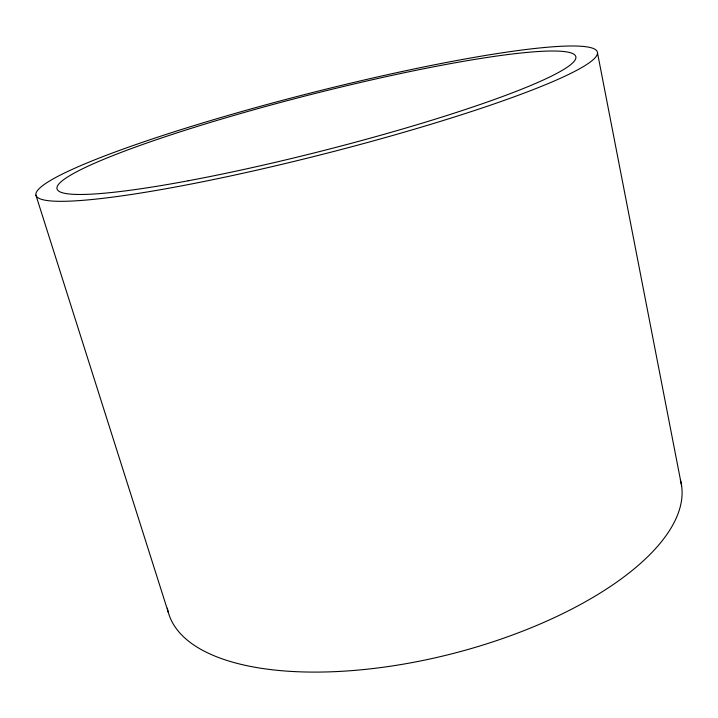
<?xml version="1.0" encoding="UTF-8"?>
<svg xmlns="http://www.w3.org/2000/svg" width="718" height="718" viewBox="0 0 718 718"><rect width="100%" height="100%" fill="white"/><g stroke="black" fill="none" stroke-linecap="round" stroke-linejoin="round"><path stroke-width="1.08" d="M35.9 195.125L168.542 613.136M597.511 52.953A289.713 31.179 -14.3 0 1 176.26 186.859A289.713 31.179 -14.3 0 1 176.215 131.17A289.713 31.179 -14.3 0 1 597.511 52.953L681.615 485.826M680.359 479.839A264.466 111.066 -14.3 0 1 449.118 654.502A264.466 111.066 -14.3 0 1 167.375 608.2M188.17 180.783A267.679 28.711 -14.3 0 0 575.908 57.216A267.679 28.711 -14.3 0 0 185.208 130.227A267.679 28.711 -14.3 0 0 188.17 180.783"/></g></svg>
